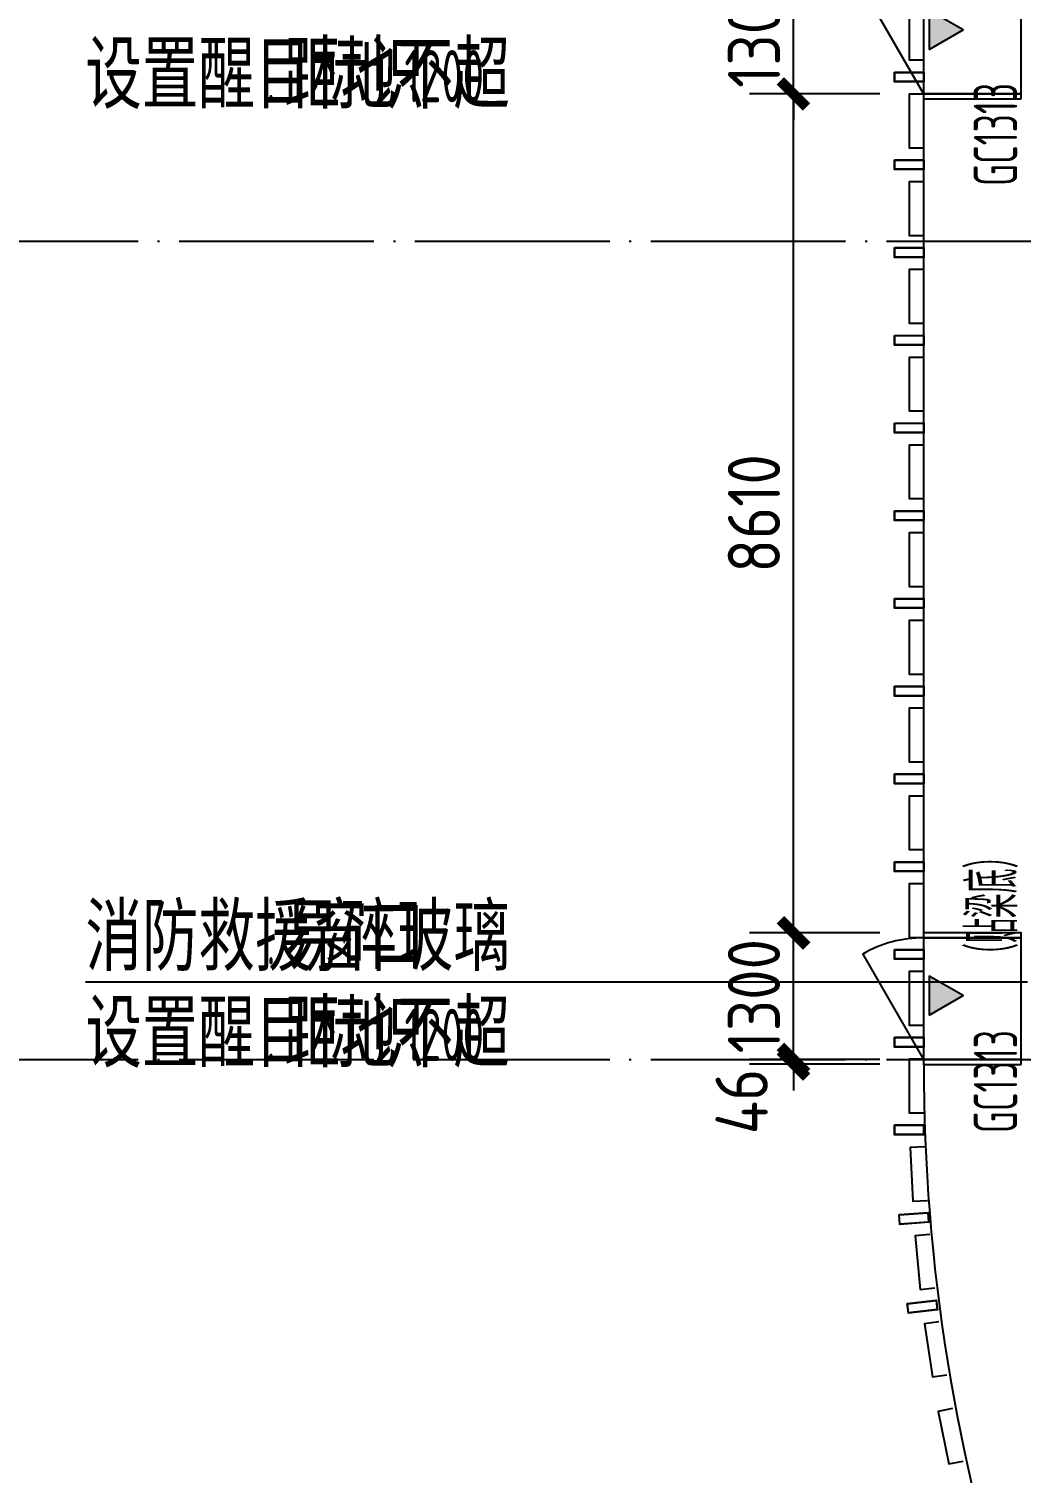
# Model space of a CAD drawing. Header units: inches. Extents: x 0 to 1813292486, y 0 to 3473589894.
# Drawn here: x 600409804 to 600419986, y 3473239974 to 3473254796 of the extents above; entities that cross this region are included whole.
import ezdxf

# ---------------------------------------------------------------- set-up
doc = ezdxf.new("R2010")
doc.units = ezdxf.units.IN
doc.header["$LTSCALE"] = 1000
doc.header["$MEASUREMENT"] = 0
doc.linetypes.add('AX-MALL-GIRD-200$0$DOTE', pattern=[2.42, 2, -0.2, 0.02, -0.2])
for name, color, linetype in [('A-Anno-Note', 241, 'Continuous'), ('AX-MALL-DIM-P02$0$A-Anno-Dims', 3, 'Continuous'), ('AX-MALL-DIM-P02$0$A-Anno-Note', 241, 'Continuous'), ('AX-MALL-DIM-P02$0$A-Detl-Thin', 131, 'Continuous'), ('AX-MALL-DIM-P02$0$DIM_LEAD', 3, 'Continuous'), ('AX-MALL-GIRD-200$0$A-Grid', 222, 'AX-MALL-GIRD-200$0$DOTE'), ('AX-MALL-P02-200$0$A-Anno-Note', 241, 'Continuous'), ('AX-MALL-WALL-P02$0$A-Anno-Note', 241, 'Continuous'), ('AX-MALL-WALL-P02-QT$0$A-Detl-Fine', 152, 'Continuous'), ('AX-MALL-WALL-P02-QT$0$A-Detl-Patt', 8, 'Continuous'), ('AX-MALL-WALL-P02-QT$0$A-Detl-Thin', 131, 'Continuous'), ('AX-MALL-WALL-P02-QT$0$A-Flor', 41, 'Continuous'), ('AX-MALL-WALL-P02-QT$0$A-Wind', 4, 'Continuous'), ('AX-MALL-WALL-P02-QT$0$AE-METL-01', 43, 'Continuous'), ('AX-MALL-WORD-P02$0$A-Wind-Iden', 11, 'Continuous'), ('AX-MALL-ZTKD-P02$0$A-Anno-Note', 241, 'Continuous')]:
    doc.layers.add(name, color=color, linetype=linetype)
doc.styles.add('AX-MALL-DIM-P02$0$_TCH_DIM', font='gbenor.shx')
doc.styles.add('AX-MALL-DIM-P02$0$_TCH_DIM_T3', font='gbenor.shx')
doc.styles.add('AX-MALL-WORD-P02$0$_TCH_WINDOW', font='gbenor.shx', dxfattribs={"bigfont": 'gbcbig.shx'})
doc.dimstyles.new('AX-MALL-DIM-P02$0$_TCH_ARCH&&180', dxfattribs={"dimtxt": 535.5, "dimasz": 270, "dimexe": 450, "dimexo": 450, "dimgap": 137.25, "dimtad": 1, "dimdec": 0, "dimzin": 0, "dimdsep": 46, "dimtxsty": 'AX-MALL-DIM-P02$0$_TCH_DIM_T3', "dimblk": 'AX-MALL-DIM-P02$0$_ArchTick', "dimcen": 0.09, "dimclrt": 7, "dimazin": 2, "dimtfac": 1, "dimtdec": 0, "dimtix": 1, "dimtmove": 2, "dimatfit": 3, "dimfxl": 500, "dimtolj": 1, "dimtzin": 0, "dimarcsym": 0})

# ---------------------------------------------------------------- blocks, each defined once
blk = doc.blocks.new('AX-MALL-WORD-P02')
at = {"layer": 'AX-MALL-WORD-P02$0$A-Wind-Iden', "style": 'AX-MALL-WORD-P02$0$_TCH_WINDOW', "width": 0.7}
for s, height, p in [('GC1313', 446.2, (600247616, 3473166243)), ('（贴梁底）', 506.4, (600244815, 3473158723)), ('GC1313', 446.2, (600244223, 3473157134))]:
    blk.add_text(s, height=height, rotation=69.5682, dxfattribs=at).set_placement(p)
blk = doc.blocks.new('AX-MALL-GIRD-200')
at = {"layer": 'AX-MALL-GIRD-200$0$A-Grid'}
for p, q in [((600232554.6, 3473171250), (600590450.6, 3473037923.3)), ((600229622.2, 3473163378.5), (600587518.2, 3473030051.7))]:
    blk.add_line(p, q, dxfattribs=at)
blk = doc.blocks.new('AX-MALL-WALL-P02-QT$0$gerthrthrth')
at = {"layer": 'AX-MALL-WALL-P02-QT$0$A-Flor'}
for points in [[(-100, 300), (-100, 0), (0, 0), (0, 300)], [(-97, 297), (-97, 3), (-3, 3), (-3, 297)]]:
    blk.add_lwpolyline(points, close=True, dxfattribs=at)
blk = doc.blocks.new('AX-MALL-WALL-P02-QT$0$fwergegheh')
at = {"layer": 'AX-MALL-WALL-P02-QT$0$AE-METL-01'}
blk.add_lwpolyline([(150, 543), (0, 543), (0, -7), (150, -7)], dxfattribs=at)
blk = doc.blocks.new('AX-MALL-WALL-P02-QT$0$fegehrthr')
at = {"layer": 'AX-MALL-WALL-P02-QT$0$A-Flor'}
blk.add_lwpolyline([(97127, 88065), (97127, 103361), (98127, 103361)], dxfattribs=at)
blk.add_arc((116227, 88065), 19100, 180, 216.5947, dxfattribs=at)
for p in [(96977, 98377), (96977, 97477), (96977, 96576), (96977, 95676), (96977, 94775), (96977, 93875), (96977, 92974), (96977, 92074), (96977, 91173), (96977, 90273), (96977, 89372), (96977, 88472), (96977, 87571)]:
    blk.add_blockref('AX-MALL-WALL-P02-QT$0$fwergegheh', p, dxfattribs=at)
for p, xscale, rotation in [((97127, 98145), -0.9999999999999991, 90.0000020118487), ((97127, 97245), -0.9999999999999991, 90.0000020118487), ((97127, 96344), -0.9999999999999991, 90.0000020118487), ((97127, 95444), -0.9999999999999991, 90.0000020118487), ((97127, 94544), -0.9999999999999991, 90.0000020118487), ((97127, 93643), -0.9999999999999991, 90.0000020118487), ((97127, 92743), -0.9999999999999991, 90.0000020118487), ((97127, 91842), -0.9999999999999991, 90.0000020118487), ((97127, 90942), -0.9999999999999991, 90.0000020118487), ((97127, 90041), -0.9999999999999991, 90.0000020118487), ((97127, 89141), -0.9999999999999991, 90.0000020118487), ((97127, 88240), -0.9999999999999991, 90.0000020118487), ((97127, 87340), -0.9999999999999991, 90.0000020118487), ((97180, 86441), -0.9999999999999969, 93.99390056778236), ((97268, 85544), -1, 96.71038306934061)]:
    blk.add_blockref('AX-MALL-WALL-P02-QT$0$gerthrthrth', p, dxfattribs=dict(at, xscale=xscale, rotation=rotation))
for p, rotation in [((97015, 86665), 2.699660644588274), ((97091, 85760), 5.361585608408055), ((97216, 84861), 8.542007672105349), ((97384, 83968), 11.42539149579048)]:
    blk.add_blockref('AX-MALL-WALL-P02-QT$0$fwergegheh', p, dxfattribs=dict(at, rotation=rotation))
blk = doc.blocks.new('AX-MALL-WALL-P02-QT$0$xf')
at = {"layer": 'AX-MALL-WALL-P02-QT$0$A-Detl-Thin'}
h = blk.add_hatch(color=6, dxfattribs=at)
h.dxf.hatch_style = 1
h.paths.add_polyline_path([(97742.5, -73448.9), (97915.7, -73348.9), (97742.5, -73248.9)])
at = {"layer": 'AX-MALL-WALL-P02-QT$0$A-Detl-Thin', "color": 6}
blk.add_lwpolyline([(97742.5, -73448.9), (97915.7, -73348.9), (97742.5, -73248.9), (97742.5, -73448.9)], dxfattribs=at)
blk = doc.blocks.new('AX-MALL-WALL-P02-QT$0$xfcyc')
at = {"layer": 'AX-MALL-WALL-P02-QT$0$A-Detl-Patt'}
blk.add_lwpolyline([(140477, -46253, 0.131652), (140310, -45628), (139227, -46253)], format="xyb", dxfattribs=at)
at = {"layer": 'AX-MALL-WALL-P02-QT$0$A-Detl-Thin'}
for points in [[(139177, -47253), (139227, -47253), (139227, -46253), (139177, -46253)], [(139227, -47253), (140477, -47253), (140477, -46253), (139227, -46253)], [(140477, -47253), (140527, -47253), (140527, -46253), (140477, -46253)]]:
    blk.add_lwpolyline(points, close=True, dxfattribs=at)
at = {"layer": 'AX-MALL-WALL-P02-QT$0$A-Detl-Fine', "xscale": 2, "yscale": 2, "zscale": 2, "rotation": 269.9999994436274}
blk.add_blockref('AX-MALL-WALL-P02-QT$0$xf', (286582, 149174), dxfattribs=at)
blk = doc.blocks.new('AX-MALL-WALL-P02-QT')
at = {"layer": 'AX-MALL-WALL-P02-QT$0$A-Detl-Fine', "rotation": 69.56816140575324}
for p in [(600155099.2, 3473053141.6), (600151639.7, 3473043855)]:
    blk.add_blockref('AX-MALL-WALL-P02-QT$0$xfcyc', p, dxfattribs=at)
at = {"layer": 'AX-MALL-WALL-P02-QT$0$A-Detl-Thin', "rotation": 339.5681613092246}
blk.add_blockref('AX-MALL-WALL-P02-QT$0$fegehrthr', (600121810.7, 3473109514.7), dxfattribs=at)
at = {"layer": 'AX-MALL-WALL-P02-QT$0$A-Wind'}
blk.add_blockref('AX-MALL-GIRD-200', (0, 0), dxfattribs=at)
blk = doc.blocks.new('AX-MALL-WALL-P02')
at = {"layer": 'AX-MALL-WALL-P02$0$A-Anno-Note'}
blk.add_blockref('AX-MALL-WORD-P02', (0, 0), dxfattribs=at)
blk.add_blockref('AX-MALL-WALL-P02-QT', (0, 0), dxfattribs=at)
blk = doc.blocks.new('AX-MALL-ZTKD-P02')
at = {"layer": 'AX-MALL-ZTKD-P02$0$A-Anno-Note'}
blk.add_blockref('AX-MALL-GIRD-200', (0, 0), dxfattribs=at)
blk = doc.blocks.new('AX-MALL-DIM-P02$0$_ArchTick')
at = {"color": 0, "linetype": 'ByBlock', "const_width": 0.4}
blk.add_lwpolyline([(-0.5, -0.5), (0.5, 0.5)], dxfattribs=at)
blk = doc.blocks.new('*D478')
at = {"layer": 'AX-MALL-DIM-P02$0$A-Anno-Dims', "color": 0, "lineweight": -2, "transparency": 16777216}
for p, q in [((600243165, 3473158333), (600241912, 3473158800)), ((600242334, 3473158643), (600242428, 3473158896)), ((600243149, 3473158290), (600241896, 3473158757)), ((600242318, 3473158600), (600242223, 3473158347)), ((600242318, 3473158600), (600242334, 3473158643))]:
    blk.add_line(p, q, dxfattribs=at)
at = {"layer": 'AX-MALL-DIM-P02$0$A-Anno-Dims', "color": 0, "lineweight": -2, "transparency": 16777216, "xscale": 270, "yscale": 270, "zscale": 270}
for p, rotation in [((600242318, 3473158600), 69.56816097170656), ((600242334, 3473158643), 249.5681609717065)]:
    blk.add_blockref('AX-MALL-DIM-P02$0$_ArchTick', p, dxfattribs=dict(at, rotation=rotation))
at = {"layer": 'AX-MALL-DIM-P02$0$A-Anno-Dims', "color": 7, "transparency": 16777216, "insert": (600241686, 3473158425), "char_height": 535.5, "attachment_point": 5, "rotation": 69.5682, "style": 'AX-MALL-DIM-P02$0$_TCH_DIM_T3'}
blk.add_mtext('\\A1;46', dxfattribs=at)
blk = doc.blocks.new('*D479')
at = {"layer": 'AX-MALL-DIM-P02$0$A-Anno-Dims', "color": 0, "lineweight": -2, "transparency": 16777216}
for p, q in [((600243619, 3473159551), (600242366, 3473160018)), ((600242788, 3473159861), (600242882, 3473160114)), ((600242334, 3473158643), (600242788, 3473159861)), ((600243165, 3473158333), (600241912, 3473158800)), ((600242334, 3473158643), (600242239, 3473158390))]:
    blk.add_line(p, q, dxfattribs=at)
at = {"layer": 'AX-MALL-DIM-P02$0$A-Anno-Dims', "color": 0, "lineweight": -2, "transparency": 16777216, "xscale": 270, "yscale": 270, "zscale": 270}
for p, rotation in [((600242788, 3473159861), 249.5681609368368), ((600242334, 3473158643), 69.56816093683678)]:
    blk.add_blockref('AX-MALL-DIM-P02$0$_ArchTick', p, dxfattribs=dict(at, rotation=rotation))
at = {"layer": 'AX-MALL-DIM-P02$0$A-Anno-Dims', "color": 7, "transparency": 16777216, "insert": (600242181, 3473159394), "char_height": 535.5, "attachment_point": 5, "rotation": 69.5682, "style": 'AX-MALL-DIM-P02$0$_TCH_DIM_T3'}
blk.add_mtext('\\A1;1300', dxfattribs=at)
blk = doc.blocks.new('*D480')
at = {"layer": 'AX-MALL-DIM-P02$0$A-Anno-Dims', "color": 0, "lineweight": -2, "transparency": 16777216}
for p, q in [((600246625, 3473167620), (600245372, 3473168087)), ((600242788, 3473159861), (600245793, 3473167930)), ((600243619, 3473159551), (600242366, 3473160018))]:
    blk.add_line(p, q, dxfattribs=at)
at = {"layer": 'AX-MALL-DIM-P02$0$A-Anno-Dims', "color": 0, "lineweight": -2, "transparency": 16777216, "xscale": 270, "yscale": 270, "zscale": 270}
for p, rotation in [((600245793, 3473167930), 69.56816093844104), ((600242788, 3473159861), 249.568160938441)]:
    blk.add_blockref('AX-MALL-DIM-P02$0$_ArchTick', p, dxfattribs=dict(at, rotation=rotation))
at = {"layer": 'AX-MALL-DIM-P02$0$A-Anno-Dims', "color": 7, "transparency": 16777216, "insert": (600243911, 3473164037), "char_height": 535.5, "attachment_point": 5, "rotation": 69.5682, "style": 'AX-MALL-DIM-P02$0$_TCH_DIM_T3'}
blk.add_mtext('\\A1;8610', dxfattribs=at)
blk = doc.blocks.new('*D481')
at = {"layer": 'AX-MALL-DIM-P02$0$A-Anno-Dims', "color": 0, "lineweight": -2, "transparency": 16777216}
for p, q in [((600246247, 3473169148), (600246341, 3473169401)), ((600247079, 3473168838), (600245825, 3473169305)), ((600245793, 3473167930), (600246247, 3473169148)), ((600246625, 3473167620), (600245372, 3473168087)), ((600245793, 3473167930), (600245699, 3473167677))]:
    blk.add_line(p, q, dxfattribs=at)
at = {"layer": 'AX-MALL-DIM-P02$0$A-Anno-Dims', "color": 0, "lineweight": -2, "transparency": 16777216, "xscale": 270, "yscale": 270, "zscale": 270}
for p, rotation in [((600246247, 3473169148), 249.5681609401257), ((600245793, 3473167930), 69.56816094012574)]:
    blk.add_blockref('AX-MALL-DIM-P02$0$_ArchTick', p, dxfattribs=dict(at, rotation=rotation))
at = {"layer": 'AX-MALL-DIM-P02$0$A-Anno-Dims', "color": 7, "transparency": 16777216, "insert": (600245641, 3473168680), "char_height": 535.5, "attachment_point": 5, "rotation": 69.5682, "style": 'AX-MALL-DIM-P02$0$_TCH_DIM_T3'}
blk.add_mtext('\\A1;1300', dxfattribs=at)
blk = doc.blocks.new('AX-MALL-DIM-P02')
at = {"layer": 'AX-MALL-DIM-P02$0$DIM_LEAD'}
for p, q in [((600244089.2, 3473158838.3), (600235802.8, 3473161925.2)), ((600244863.8, 3473158549.7), (600244089.2, 3473158838.3))]:
    blk.add_line(p, q, dxfattribs=at)
at = {"layer": 'AX-MALL-DIM-P02$0$A-Detl-Thin'}
blk.add_blockref('AX-MALL-ZTKD-P02', (0, 0), dxfattribs=at)
at = {"layer": 'AX-MALL-DIM-P02$0$A-Anno-Note', "style": 'AX-MALL-DIM-P02$0$_TCH_DIM', "width": 0.7}
for s, height, p in [('设置醒目标识', 607.66, (600238954.8, 3473170386.3)), ('距地不超', 607.66, (600240863, 3473169675.4)), ('.', 535.5, (600240695.8, 3473169737.8)), ('1200', 535.5, (600242023.7, 3473169243.1)), ('消防救援窗口', 607.66, (600235865.7, 3473162094.1)), ('易碎玻璃', 607.66, (600237773.9, 3473161383.2)), ('设置醒目标识', 607.66, (600235520, 3473161166)), ('.', 535.5, (600237606.7, 3473161445.5)), ('距地不超', 607.66, (600237428.2, 3473160455.2)), ('.', 535.5, (600237260.9, 3473160517.5)), ('1200', 535.5, (600238588.8, 3473160022.8))]:
    blk.add_text(s, height=height, rotation=339.56816, dxfattribs=at).set_placement(p)
at = {"layer": 'AX-MALL-DIM-P02$0$A-Anno-Dims'}
for p1, p2, picture, middle in [((600247046.5, 3473167462.7), (600247500.4, 3473168680.9), '*D481', (600245640.6, 3473168680.1)), ((600244040.9, 3473159394.4), (600247046.5, 3473167462.7), '*D480', (600243910.9, 3473164036.8)), ((600243587, 3473158176.2), (600244040.9, 3473159394.4), '*D479', (600242181.1, 3473159393.6))]:
    dim = blk.add_aligned_dim(p1=p1, p2=p2, distance=1337.5, dimstyle='AX-MALL-DIM-P02$0$_TCH_ARCH&&180', dxfattribs=at)
    dim.commit()
    dim.dimension.update_dxf_attribs({"geometry": picture, "text_midpoint": middle})
dim = blk.add_linear_dim(base=(600242333.7, 3473158643.1), p1=(600243571, 3473158133.1), p2=(600243587, 3473158176.2), angle=69.56816, dimstyle='AX-MALL-DIM-P02$0$_TCH_ARCH&&180', dxfattribs=at)
dim.commit()
dim.dimension.update_dxf_attribs({"geometry": '*D478', "text_midpoint": (600241685.8, 3473158425), "dimtype": 129})
blk = doc.blocks.new('AX-MALL-P02-200')
at = {"layer": 'AX-MALL-P02-200$0$A-Anno-Note'}
blk.add_blockref('AX-MALL-WALL-P02', (0, 0), dxfattribs=at)
blk.add_blockref('AX-MALL-DIM-P02', (0, 0), dxfattribs=at)

msp = doc.modelspace()

# ---------------------------------------------------------------- block references
at = {"layer": 'A-Anno-Note', "rotation": 20.43183869077545}
msp.add_blockref('AX-MALL-P02-200', (1250392459, 9048126), dxfattribs=at)

doc.saveas('drawing.dxf')
